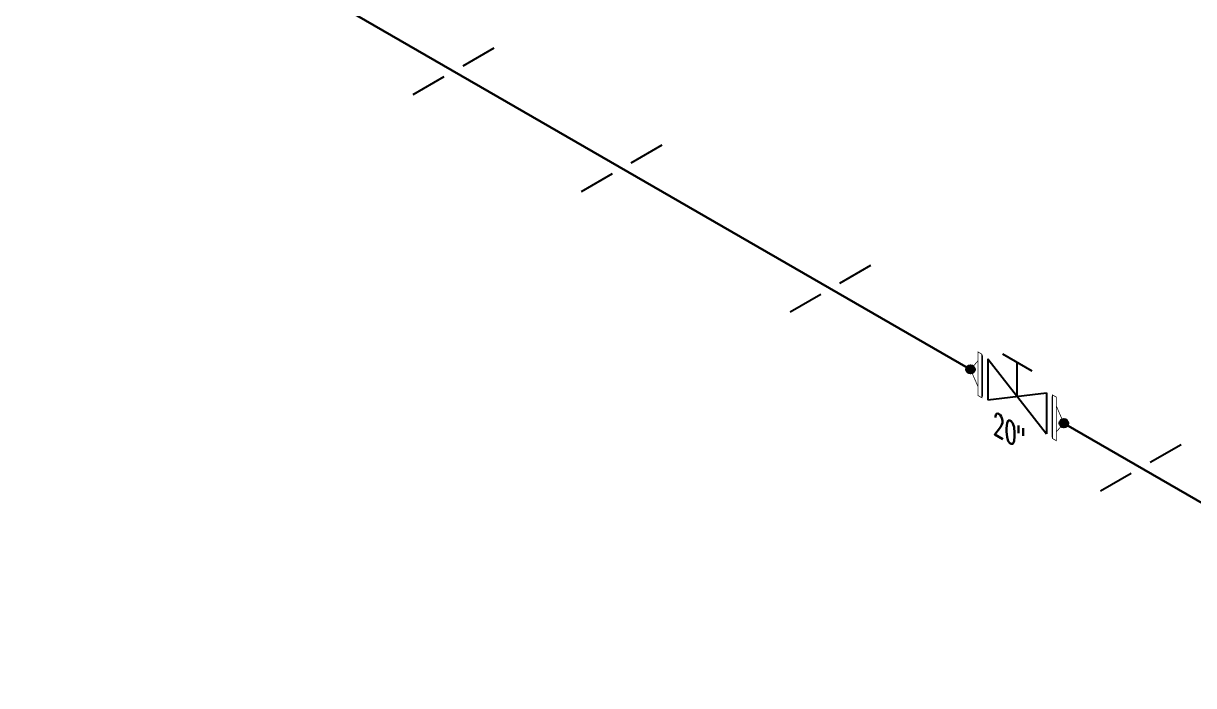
# Model space of a CAD drawing. Header units: inches. Extents: x 0 to 17.2, y 0 to 11.2.
# Drawn here: x 7.93 to 13.31, y 2.61 to 5.65 of the extents above; entities that cross this region are included whole.
import ezdxf

# ---------------------------------------------------------------- set-up
doc = ezdxf.new("R2010")
doc.units = ezdxf.units.IN
doc.header["$MEASUREMENT"] = 0
for name, color, linetype in [('3', 1, 'Continuous'), ('COMP', 1, 'Continuous'), ('FITTINGS', 4, 'Continuous'), ('TEXT', 7, 'Continuous'), ('Welds', 7, 'Continuous')]:
    doc.layers.add(name, color=color, linetype=linetype)
doc.layers.add('PIPE', color=7, linetype='Continuous', lineweight=30)
doc.styles.add('PART_Standard', font='romans', dxfattribs={"width": 0.8, "height": 0.09})

# ---------------------------------------------------------------- blocks, each defined once
blk = doc.blocks.new('4_SUPPORT_I-BEAM_30')
at = {"color": 0, "linetype": 'ByBlock', "lineweight": -2}
for p, q in [((-0.0435, 0.0251), (-0.1857, 0.1072)), ((0.1857, -0.1072), (0.0435, -0.0251))]:
    blk.add_line(p, q, dxfattribs=at)
blk = doc.blocks.new('3_VALVE_FLANGE_GATE_30')
at = {"color": 0, "linetype": 'ByBlock', "lineweight": -2}
blk.add_wipeout([(-0.1624, -0.1875), (-0.1353, -0.1719), (0, 0), (0.1353, -0.0156), (0.1624, 0), (0.1624, 0.1875), (0.1353, 0.1719), (0, 0), (-0.1353, 0.0156), (-0.1624, 0)], dxfattribs=at)
for p, q in [((0.1353, 0.1719), (-0.1353, -0.1719)), ((0.0677, 0.1953), (-0.0677, 0.1172)), ((0.1353, 0.1719), (0.1353, -0.0156)), ((0.1624, 0.1875), (0.1624, 0)), ((0, 0), (0, 0.1563)), ((-0.1624, 0), (-0.1624, -0.1875)), ((-0.1353, 0.0156), (-0.1353, -0.1719)), ((0.1353, -0.0156), (-0.1353, 0.0156))]:
    blk.add_line(p, q, dxfattribs=at)
blk = doc.blocks.new('AM9A04')
at = {"linetype": 'Continuous', "const_width": 0.01}
blk.add_lwpolyline([(0, -0.289), (0, 0.289), (-0.05, 0.318), (-0.05, -0.26)], close=True, dxfattribs=at)
at = {"const_width": 0.01}
blk.add_lwpolyline([(-0.05, -0.144), (-0.15, 0.087), (-0.05, 0.202)], dxfattribs=at)
blk = doc.blocks.new('A09')
at = {"layer": 'Welds'}
h = blk.add_hatch(color=256, dxfattribs=at)
h.dxf.hatch_style = 1
h.paths.add_polyline_path([(-0.03, 0, 1), (0.03, 0, 1)])
blk.add_circle((0, 0), 0.03, dxfattribs=at)
blk = doc.blocks.new('*U14')
blk.add_wipeout([(0.052, -0.03), (0.0173, -0.07), (0.0173, -0.1101), (0, -0.1001), (0, 0.1001), (0.0173, 0.0901), (0.0173, 0.05)]).dxf.layer = 'COMP'
at = {"layer": '3', "xscale": 0.65, "yscale": 0.65, "zscale": 0.65}
blk.add_blockref('A09', (0.052, -0.03), dxfattribs=at)
at = {"layer": 'COMP', "xscale": 0.3466300616258731, "yscale": 0.3466300616258731, "zscale": 0.3466300616258731, "rotation": 180}
blk.add_blockref('AM9A04', (0, 0), dxfattribs=at)
blk = doc.blocks.new('1_Text_330')
at = {"layer": 'TEXT', "style": 'PART_Standard', "oblique": 330, "width": 0.8}
blk.add_attdef('3/4"', (0, 0), '', height=0.09, rotation=330, dxfattribs=at)

msp = doc.modelspace()

# ---------------------------------------------------------------- linework, layer by layer
at = {"layer": 'PIPE'}
msp.add_line((5.4228, 8.0233), (14.807, 2.6053), dxfattribs=at)

# ---------------------------------------------------------------- block references
at = {"layer": 'FITTINGS', "xscale": -1}
for p in [(9.9118, 5.4315), (10.685, 4.9851), (11.6439, 4.4315), (13.0707, 3.6077)]:
    msp.add_blockref('4_SUPPORT_I-BEAM_30', p, dxfattribs=at)

# ---------------------------------------------------------------- next in the draw order: block references
msp.add_blockref('3_VALVE_FLANGE_GATE_30', (12.5024, 3.9358), dxfattribs=at)

# ---------------------------------------------------------------- next in the draw order: block references
at = {"layer": 'COMP', "ltscale": 0.65, "rotation": 180}
msp.add_blockref('*U14', (12.34, 4.0296), dxfattribs=at)
at = {"layer": 'COMP', "ltscale": 0.65}
msp.add_blockref('*U14', (12.6648, 3.8421), dxfattribs=at)
at = {"layer": 'TEXT'}
msp.add_blockref('1_Text_330', (12.3917, 3.7651), dxfattribs=at).add_auto_attribs({'3/4"': '20"'})

doc.saveas('drawing.dxf')
